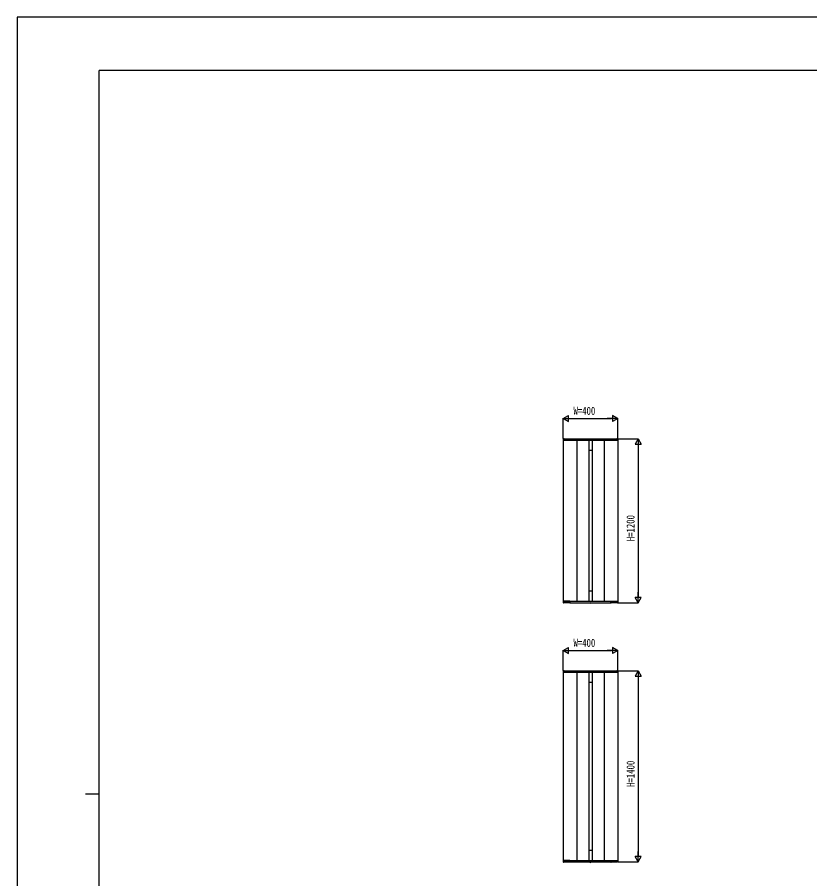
# Model space of a CAD drawing. Units: millimetres, scale not verified. Extents: x -8410 to 8410, y -5940 to 5940.
# Drawn here: x -8410 to -2602, y -373 to 5940 of the extents above; entities that cross this region are included whole.
import ezdxf
from ezdxf.enums import TextEntityAlignment as Align

# ---------------------------------------------------------------- set-up
doc = ezdxf.new("R2010")
doc.units = ezdxf.units.MM
doc.header["$LTSCALE"] = 30
for name, color, linetype in [('0-2_YKK_A1', 4, 'Continuous'), ('0-3_YKK_D', 6, 'Continuous'), ('0-4_YKK_ZWAK', 7, 'Continuous')]:
    doc.layers.add(name, color=color, linetype=linetype)
doc.styles.add('ＭＳ ゴシック', font='')
doc.styles.get('ＭＳ ゴシック').set_extended_font_data('MS Gothic')

msp = doc.modelspace()

# ---------------------------------------------------------------- linework, layer by layer
at = {"layer": '0-2_YKK_A1'}
for p, q in [((-4410.46, 2848.63), (-4410.46, 2840.5)), ((-4409.05, 2850.13), (-4403.49, 2850.47)), ((-4402.96, 2850), (-4016.96, 2850)), ((-4402.96, 2840), (-4402.96, 2850)), ((-4402.96, 2840.3), (-4402.96, 2849.97)), ((-4016.96, 2840), (-4016.96, 2850)), ((-4016.96, 2840.3), (-4016.96, 2849.97)), ((-4010.87, 2850.13), (-4016.43, 2850.47)), ((-4009.46, 2848.63), (-4009.46, 2840.5)), ((-4409.96, 2840), (-4409.96, 1660)), ((-4409.96, 2840), (-4009.96, 2840)), ((-4409.96, 2840), (-4403.26, 2840)), ((-4403.26, 2840), (-4403.26, 2840)), ((-4309.96, 2840), (-4309.96, 1660)), ((-4222.46, 2840), (-4222.46, 1660)), ((-4222.46, 2840), (-4222.46, 1660)), ((-4197.46, 2840), (-4197.46, 1660)), ((-4109.96, 2840), (-4109.96, 1660)), ((-4009.96, 2840), (-4016.66, 2840)), ((-4016.66, 2840), (-4016.66, 2840)), ((-4009.96, 2840), (-4009.96, 1660)), ((-4197.46, 2765), (-4222.46, 2765)), ((-4197.46, 1735), (-4222.46, 1735)), ((-4410.43, 1659.47), (-4409.85, 1649.97)), ((-4409.96, 1660), (-4009.96, 1660)), ((-4360.26, 1660), (-4409.93, 1660)), ((-4408.6, 1649.5), (-4409.35, 1649.5)), ((-4407.56, 1650.5), (-4362.09, 1650.5)), ((-4387.17, 1652.1), (-4407.04, 1652.1)), ((-4386.85, 1651.81), (-4386.84, 1650.99)), ((-4385.12, 1650.99), (-4385.1, 1651.81)), ((-4378.13, 1652.1), (-4384.79, 1652.1)), ((-4377.82, 1651.81), (-4377.8, 1650.99)), ((-4376.08, 1650.99), (-4376.07, 1651.81)), ((-4362.13, 1652.1), (-4375.75, 1652.1)), ((-4365.86, 1652.1), (-4365.84, 1650.99)), ((-4361.82, 1651.81), (-4361.79, 1650.01)), ((-4360.46, 1649.52), (-4361.29, 1649.52)), ((-4359.96, 1660), (-4359.96, 1650)), ((-4359.96, 1650.02), (-4359.96, 1659.7)), ((-4359.96, 1650), (-4059.96, 1650)), ((-4213.87, 1649.5), (-4213.78, 1650)), ((-4213.87, 1649.5), (-4213.7, 1648.53)), ((-4213.87, 1649.5), (-4206.05, 1649.5)), ((-4213.78, 1650), (-4206.14, 1650)), ((-4209.96, 1645.8), (-4209.96, 1650)), ((-4206.05, 1649.5), (-4206.22, 1648.53)), ((-4206.05, 1649.5), (-4206.14, 1650)), ((-4059.96, 1660), (-4059.96, 1650)), ((-4059.96, 1650.02), (-4059.96, 1659.7)), ((-4059.66, 1660), (-4009.99, 1660)), ((-4059.46, 1649.52), (-4058.63, 1649.52)), ((-4058.1, 1651.81), (-4058.13, 1650.01)), ((-4012.36, 1650.5), (-4057.83, 1650.5)), ((-4057.79, 1652.1), (-4044.17, 1652.1)), ((-4054.06, 1652.1), (-4054.08, 1650.99)), ((-4043.84, 1650.99), (-4043.85, 1651.81)), ((-4042.1, 1651.81), (-4042.12, 1650.99)), ((-4041.79, 1652.1), (-4035.13, 1652.1)), ((-4034.8, 1650.99), (-4034.82, 1651.81)), ((-4033.07, 1651.81), (-4033.08, 1650.99)), ((-4032.75, 1652.1), (-4012.88, 1652.1)), ((-4011.32, 1649.5), (-4010.57, 1649.5)), ((-4009.49, 1659.47), (-4010.07, 1649.97)), ((-4410.46, 1148.63), (-4410.46, 1140.5)), ((-4409.96, 1140), (-4409.96, -240)), ((-4409.96, 1140), (-4009.96, 1140)), ((-4409.96, 1140), (-4403.26, 1140)), ((-4409.05, 1150.13), (-4403.49, 1150.47)), ((-4403.26, 1140), (-4403.26, 1140)), ((-4402.96, 1150), (-4016.96, 1150)), ((-4402.96, 1140), (-4402.96, 1150)), ((-4402.96, 1140.3), (-4402.96, 1149.97)), ((-4309.96, 1140), (-4309.96, -240)), ((-4222.46, 1140), (-4222.46, -240)), ((-4222.46, 1140), (-4222.46, -240)), ((-4197.46, 1140), (-4197.46, -240)), ((-4109.96, 1140), (-4109.96, -240)), ((-4016.96, 1140), (-4016.96, 1150)), ((-4016.96, 1140.3), (-4016.96, 1149.97)), ((-4009.96, 1140), (-4016.66, 1140)), ((-4016.66, 1140), (-4016.66, 1140)), ((-4010.87, 1150.13), (-4016.43, 1150.47)), ((-4009.96, 1140), (-4009.96, -240)), ((-4009.46, 1148.63), (-4009.46, 1140.5)), ((-4197.46, 1065), (-4222.46, 1065)), ((-4197.46, -165), (-4222.46, -165)), ((-4410.43, -240.53), (-4409.85, -250.03)), ((-4409.96, -240), (-4009.96, -240)), ((-4360.26, -240), (-4409.93, -240)), ((-4408.6, -250.5), (-4409.35, -250.5)), ((-4407.56, -249.5), (-4362.09, -249.5)), ((-4387.17, -247.9), (-4407.04, -247.9)), ((-4386.85, -248.19), (-4386.84, -249.01)), ((-4385.12, -249.01), (-4385.1, -248.19)), ((-4378.13, -247.9), (-4384.79, -247.9)), ((-4377.82, -248.19), (-4377.8, -249.01)), ((-4376.08, -249.01), (-4376.07, -248.19)), ((-4362.13, -247.9), (-4375.75, -247.9)), ((-4365.86, -247.9), (-4365.84, -249.01)), ((-4361.82, -248.19), (-4361.79, -249.99)), ((-4360.46, -250.48), (-4361.29, -250.48)), ((-4359.96, -240), (-4359.96, -250)), ((-4359.96, -249.98), (-4359.96, -240.3)), ((-4359.96, -250), (-4059.96, -250)), ((-4213.87, -250.5), (-4213.78, -250)), ((-4213.87, -250.5), (-4213.7, -251.47)), ((-4213.87, -250.5), (-4206.05, -250.5)), ((-4213.78, -250), (-4206.14, -250)), ((-4209.96, -254.2), (-4209.96, -250)), ((-4206.05, -250.5), (-4206.22, -251.47)), ((-4206.05, -250.5), (-4206.14, -250)), ((-4059.96, -240), (-4059.96, -250)), ((-4059.96, -249.98), (-4059.96, -240.3)), ((-4059.66, -240), (-4009.99, -240)), ((-4059.46, -250.48), (-4058.63, -250.48)), ((-4058.1, -248.19), (-4058.13, -249.99)), ((-4012.36, -249.5), (-4057.83, -249.5)), ((-4057.79, -247.9), (-4044.17, -247.9)), ((-4054.06, -247.9), (-4054.08, -249.01)), ((-4043.84, -249.01), (-4043.85, -248.19)), ((-4042.1, -248.19), (-4042.12, -249.01)), ((-4041.79, -247.9), (-4035.13, -247.9)), ((-4034.8, -249.01), (-4034.82, -248.19)), ((-4033.07, -248.19), (-4033.08, -249.01)), ((-4032.75, -247.9), (-4012.88, -247.9)), ((-4011.32, -250.5), (-4010.57, -250.5)), ((-4009.49, -240.53), (-4010.07, -250.03))]:
    msp.add_line(p, q, dxfattribs=at)
for points in [[(-4407.64, 1650.41), (-4407.8, 1650.27), (-4407.96, 1650.16), (-4408.1, 1650.05)], [(-4407.35, 1651.83), (-4407.41, 1651.29), (-4407.47, 1650.74)], [(-4386.85, 1651.81), (-4386.86, 1651.85), (-4386.87, 1651.9), (-4386.89, 1651.95), (-4386.92, 1651.99), (-4386.97, 1652.04), (-4387.05, 1652.08), (-4387.17, 1652.1)], [(-4384.79, 1652.1), (-4384.92, 1652.07), (-4385, 1652.02), (-4385.05, 1651.97), (-4385.08, 1651.91), (-4385.09, 1651.86), (-4385.1, 1651.81)], [(-4377.82, 1651.81), (-4377.82, 1651.85), (-4377.83, 1651.9), (-4377.86, 1651.95), (-4377.89, 1651.99), (-4377.94, 1652.04), (-4378.01, 1652.08), (-4378.13, 1652.1)], [(-4375.75, 1652.1), (-4375.89, 1652.07), (-4375.97, 1652.02), (-4376.01, 1651.97), (-4376.04, 1651.91), (-4376.06, 1651.86), (-4376.07, 1651.81)], [(-4361.82, 1651.81), (-4361.82, 1651.85), (-4361.83, 1651.9), (-4361.86, 1651.95), (-4361.89, 1651.99), (-4361.94, 1652.04), (-4362.01, 1652.08), (-4362.13, 1652.1)], [(-4212.26, 1647.42), (-4211.11, 1649.74), (-4209.96, 1650.35)], [(-4207.66, 1647.42), (-4208.82, 1649.74), (-4209.96, 1650.35)], [(-4058.1, 1651.81), (-4058.1, 1651.85), (-4058.09, 1651.9), (-4058.06, 1651.95), (-4058.03, 1651.99), (-4057.98, 1652.04), (-4057.91, 1652.08), (-4057.79, 1652.1)], [(-4044.17, 1652.1), (-4044.03, 1652.07), (-4043.96, 1652.02), (-4043.91, 1651.97), (-4043.88, 1651.91), (-4043.86, 1651.86), (-4043.85, 1651.81)], [(-4042.1, 1651.81), (-4042.1, 1651.85), (-4042.09, 1651.9), (-4042.06, 1651.95), (-4042.03, 1651.99), (-4041.98, 1652.04), (-4041.91, 1652.08), (-4041.79, 1652.1)], [(-4035.13, 1652.1), (-4035, 1652.07), (-4034.92, 1652.02), (-4034.87, 1651.97), (-4034.84, 1651.91), (-4034.83, 1651.86), (-4034.82, 1651.81)], [(-4033.07, 1651.81), (-4033.06, 1651.85), (-4033.05, 1651.9), (-4033.03, 1651.95), (-4033, 1651.99), (-4032.95, 1652.04), (-4032.87, 1652.08), (-4032.75, 1652.1)], [(-4012.57, 1651.83), (-4012.51, 1651.29), (-4012.46, 1650.74)], [(-4012.28, 1650.41), (-4012.12, 1650.27), (-4011.97, 1650.16), (-4011.82, 1650.05)], [(-4407.64, -249.59), (-4407.8, -249.73), (-4407.96, -249.84), (-4408.1, -249.95)], [(-4407.35, -248.17), (-4407.41, -248.71), (-4407.47, -249.26)], [(-4386.85, -248.19), (-4386.86, -248.15), (-4386.87, -248.1), (-4386.89, -248.05), (-4386.92, -248.01), (-4386.97, -247.96), (-4387.05, -247.92), (-4387.17, -247.9)], [(-4384.79, -247.9), (-4384.92, -247.93), (-4385, -247.98), (-4385.05, -248.03), (-4385.08, -248.09), (-4385.09, -248.14), (-4385.1, -248.19)], [(-4377.82, -248.19), (-4377.82, -248.15), (-4377.83, -248.1), (-4377.86, -248.05), (-4377.89, -248.01), (-4377.94, -247.96), (-4378.01, -247.92), (-4378.13, -247.9)], [(-4375.75, -247.9), (-4375.89, -247.93), (-4375.97, -247.98), (-4376.01, -248.03), (-4376.04, -248.09), (-4376.06, -248.14), (-4376.07, -248.19)], [(-4361.82, -248.19), (-4361.82, -248.15), (-4361.83, -248.1), (-4361.86, -248.05), (-4361.89, -248.01), (-4361.94, -247.96), (-4362.01, -247.92), (-4362.13, -247.9)], [(-4212.26, -252.58), (-4211.11, -250.26), (-4209.96, -249.65)], [(-4207.66, -252.58), (-4208.82, -250.26), (-4209.96, -249.65)], [(-4058.1, -248.19), (-4058.1, -248.15), (-4058.09, -248.1), (-4058.06, -248.05), (-4058.03, -248.01), (-4057.98, -247.96), (-4057.91, -247.92), (-4057.79, -247.9)], [(-4044.17, -247.9), (-4044.03, -247.93), (-4043.96, -247.98), (-4043.91, -248.03), (-4043.88, -248.09), (-4043.86, -248.14), (-4043.85, -248.19)], [(-4042.1, -248.19), (-4042.1, -248.15), (-4042.09, -248.1), (-4042.06, -248.05), (-4042.03, -248.01), (-4041.98, -247.96), (-4041.91, -247.92), (-4041.79, -247.9)], [(-4035.13, -247.9), (-4035, -247.93), (-4034.92, -247.98), (-4034.87, -248.03), (-4034.84, -248.09), (-4034.83, -248.14), (-4034.82, -248.19)], [(-4033.07, -248.19), (-4033.06, -248.15), (-4033.05, -248.1), (-4033.03, -248.05), (-4033, -248.01), (-4032.95, -247.96), (-4032.87, -247.92), (-4032.75, -247.9)], [(-4012.57, -248.17), (-4012.51, -248.71), (-4012.46, -249.26)], [(-4012.28, -249.59), (-4012.12, -249.73), (-4011.97, -249.84), (-4011.82, -249.95)]]:
    msp.add_lwpolyline(points, dxfattribs=at)
for centre, radius, start, end in [((-4408.96, 2848.63), 1.5, 93.5, 180), ((-4403.46, 2849.97), 0.5, 0, 93.5), ((-4016.46, 2849.97), 0.5, 86.5, 180), ((-4010.96, 2848.63), 1.5, 0, 86.5), ((-4409.96, 2840.5), 0.5, 180, 270), ((-4403.26, 2840.3), 0.3, 270, 0), ((-4016.66, 2840.3), 0.3, 180, 270), ((-4009.96, 2840.5), 0.5, 270, 0), ((-4409.93, 1659.5), 0.5, 90, 183.5), ((-4409.35, 1650), 0.5, 183.5, 269.34277), ((-4408.6, 1650), 0.5, 269.32461, 6.10118), ((-4407.96, 1650.79), 0.496, 309.83566, 354.1935), ((-4407.05, 1651.8), 0.3, 90, 174.0064), ((-4386.34, 1651), 0.5, 181, 270), ((-4385.62, 1651), 0.5, 270, 359), ((-4377.3, 1651), 0.5, 181, 270), ((-4376.58, 1651), 0.5, 270, 359), ((-4365.34, 1651), 0.5, 181, 270), ((-4362.09, 1650.2), 0.3, 1, 90), ((-4361.29, 1650.02), 0.5, 181.0014, 270.00152), ((-4360.46, 1650.02), 0.5, 270, 0), ((-4360.26, 1659.7), 0.3, 0, 90), ((-4212.81, 1648.68), 0.9, 190, 239.36409), ((-4209.96, 1653.5), 6.5, 239.36409, 300.63591), ((-4207.11, 1648.68), 0.9, 300.63591, 350), ((-4059.66, 1659.7), 0.3, 90, 180), ((-4059.46, 1650.02), 0.5, 180, 270), ((-4058.63, 1650.02), 0.5, 269.99848, 358.9986), ((-4057.83, 1650.2), 0.3, 90, 179), ((-4054.58, 1651), 0.5, 270, 359), ((-4043.34, 1651), 0.5, 181, 270), ((-4042.62, 1651), 0.5, 270, 359), ((-4034.3, 1651), 0.5, 181, 270), ((-4033.58, 1651), 0.5, 270, 359), ((-4012.87, 1651.8), 0.3, 5.9936, 90), ((-4011.96, 1650.79), 0.496, 185.8065, 230.16434), ((-4011.32, 1650), 0.5, 173.89882, 270.67539), ((-4010.57, 1650), 0.5, 270.65723, 356.5), ((-4009.99, 1659.5), 0.5, 356.5, 90), ((-4408.96, 1148.63), 1.5, 93.5, 180), ((-4409.96, 1140.5), 0.5, 180, 270), ((-4403.46, 1149.97), 0.5, 0, 93.5), ((-4403.26, 1140.3), 0.3, 270, 0), ((-4016.46, 1149.97), 0.5, 86.5, 180), ((-4016.66, 1140.3), 0.3, 180, 270), ((-4010.96, 1148.63), 1.5, 0, 86.5), ((-4009.96, 1140.5), 0.5, 270, 0), ((-4409.93, -240.5), 0.5, 90, 183.5), ((-4409.35, -250), 0.5, 183.5, 269.34277), ((-4408.6, -250), 0.5, 269.32461, 6.10118), ((-4407.96, -249.21), 0.496, 309.83566, 354.1935), ((-4407.05, -248.2), 0.3, 90, 174.0064), ((-4386.34, -249), 0.5, 181, 270), ((-4385.62, -249), 0.5, 270, 359), ((-4377.3, -249), 0.5, 181, 270), ((-4376.58, -249), 0.5, 270, 359), ((-4365.34, -249), 0.5, 181, 270), ((-4362.09, -249.8), 0.3, 1, 90), ((-4361.29, -249.98), 0.5, 181.0014, 270.00152), ((-4360.46, -249.98), 0.5, 270, 0), ((-4360.26, -240.3), 0.3, 0, 90), ((-4212.81, -251.32), 0.9, 190, 239.36409), ((-4209.96, -246.5), 6.5, 239.36409, 300.63591), ((-4207.11, -251.32), 0.9, 300.63591, 350), ((-4059.66, -240.3), 0.3, 90, 180), ((-4059.46, -249.98), 0.5, 180, 270), ((-4058.63, -249.98), 0.5, 269.99848, 358.9986), ((-4057.83, -249.8), 0.3, 90, 179), ((-4054.58, -249), 0.5, 270, 359), ((-4043.34, -249), 0.5, 181, 270), ((-4042.62, -249), 0.5, 270, 359), ((-4034.3, -249), 0.5, 181, 270), ((-4033.58, -249), 0.5, 270, 359), ((-4012.87, -248.2), 0.3, 5.9936, 90), ((-4011.96, -249.21), 0.496, 185.8065, 230.16434), ((-4011.32, -250), 0.5, 173.89882, 270.67539), ((-4010.57, -250), 0.5, 270.65723, 356.5), ((-4009.99, -240.5), 0.5, 356.5, 90)]:
    msp.add_arc(centre, radius, start, end, dxfattribs=at)
at = {"layer": '0-3_YKK_D'}
for p, q in [((-4409.96, 3000), (-4370.99, 3022.5)), ((-4409.96, 2852), (-4409.96, 3001)), ((-4409.96, 3000), (-4370.99, 2977.5)), ((-4409.96, 3000), (-4332.02, 3000)), ((-4370.99, 2977.5), (-4370.99, 3022.5)), ((-4364.96, 3000), (-4054.96, 3000)), ((-4009.96, 3000), (-4087.9, 3000)), ((-4009.96, 3000), (-4048.93, 3022.5)), ((-4048.93, 3022.5), (-4048.93, 2977.5)), ((-4009.96, 3000), (-4048.93, 2977.5)), ((-4009.96, 2852), (-4009.96, 3001)), ((-4007.96, 2850), (-3858.96, 2850)), ((-3859.96, 2850), (-3882.46, 2811.03)), ((-3859.96, 2850), (-3837.46, 2811.03)), ((-3859.96, 2850), (-3859.96, 2772.06)), ((-3882.46, 2811.03), (-3837.46, 2811.03)), ((-3859.96, 2805), (-3859.96, 1695)), ((-3859.96, 1650), (-3859.96, 1727.94)), ((-4007.96, 1650), (-3858.96, 1650)), ((-3859.96, 1650), (-3882.46, 1688.97)), ((-3837.46, 1688.97), (-3882.46, 1688.97)), ((-3859.96, 1650), (-3837.46, 1688.97)), ((-4409.96, 1300), (-4370.99, 1322.5)), ((-4409.96, 1152), (-4409.96, 1301)), ((-4409.96, 1300), (-4370.99, 1277.5)), ((-4409.96, 1300), (-4332.02, 1300)), ((-4370.99, 1277.5), (-4370.99, 1322.5)), ((-4364.96, 1300), (-4054.96, 1300)), ((-4009.96, 1300), (-4087.9, 1300)), ((-4009.96, 1300), (-4048.93, 1322.5)), ((-4048.93, 1322.5), (-4048.93, 1277.5)), ((-4009.96, 1300), (-4048.93, 1277.5)), ((-4009.96, 1152), (-4009.96, 1301)), ((-4007.96, 1150), (-3858.96, 1150)), ((-3859.96, 1150), (-3882.46, 1111.03)), ((-3859.96, 1150), (-3837.46, 1111.03)), ((-3859.96, 1150), (-3859.96, 1072.06)), ((-3882.46, 1111.03), (-3837.46, 1111.03)), ((-3859.96, 1105), (-3859.96, -205)), ((-3859.96, -250), (-3859.96, -172.06)), ((-4007.96, -250), (-3858.96, -250)), ((-3859.96, -250), (-3882.46, -211.03)), ((-3837.46, -211.03), (-3882.46, -211.03)), ((-3859.96, -250), (-3837.46, -211.03))]:
    msp.add_line(p, q, dxfattribs=at)
at = {"layer": '0-4_YKK_ZWAK'}
for p, q in [((7790.04, 5550), (-7809.96, 5550)), ((-7809.96, -5050), (-7809.96, 5550)), ((-7909.96, 250), (-7809.96, 250))]:
    msp.add_line(p, q, dxfattribs=at)
msp.add_lwpolyline([(-8410, -5940), (8410, -5940), (8410, 5940), (-8410, 5940)], close=True, dxfattribs=at)

# ---------------------------------------------------------------- texts
at = {"layer": '0-3_YKK_D', "style": 'ＭＳ ゴシック', "width": 0.8}
for p in [(-4333.69, 3009), (-4333.69, 1309)]:
    msp.add_text('W=400', height=58.65, dxfattribs=at).set_placement(p, align=Align.BOTTOM_LEFT)
for s, p in [('H=1200', (-3868.96, 2100.67)), ('H=1400', (-3868.96, 300.67))]:
    msp.add_text(s, height=58.65, rotation=90, dxfattribs=at).set_placement(p, align=Align.BOTTOM_LEFT)

doc.saveas('drawing.dxf')
